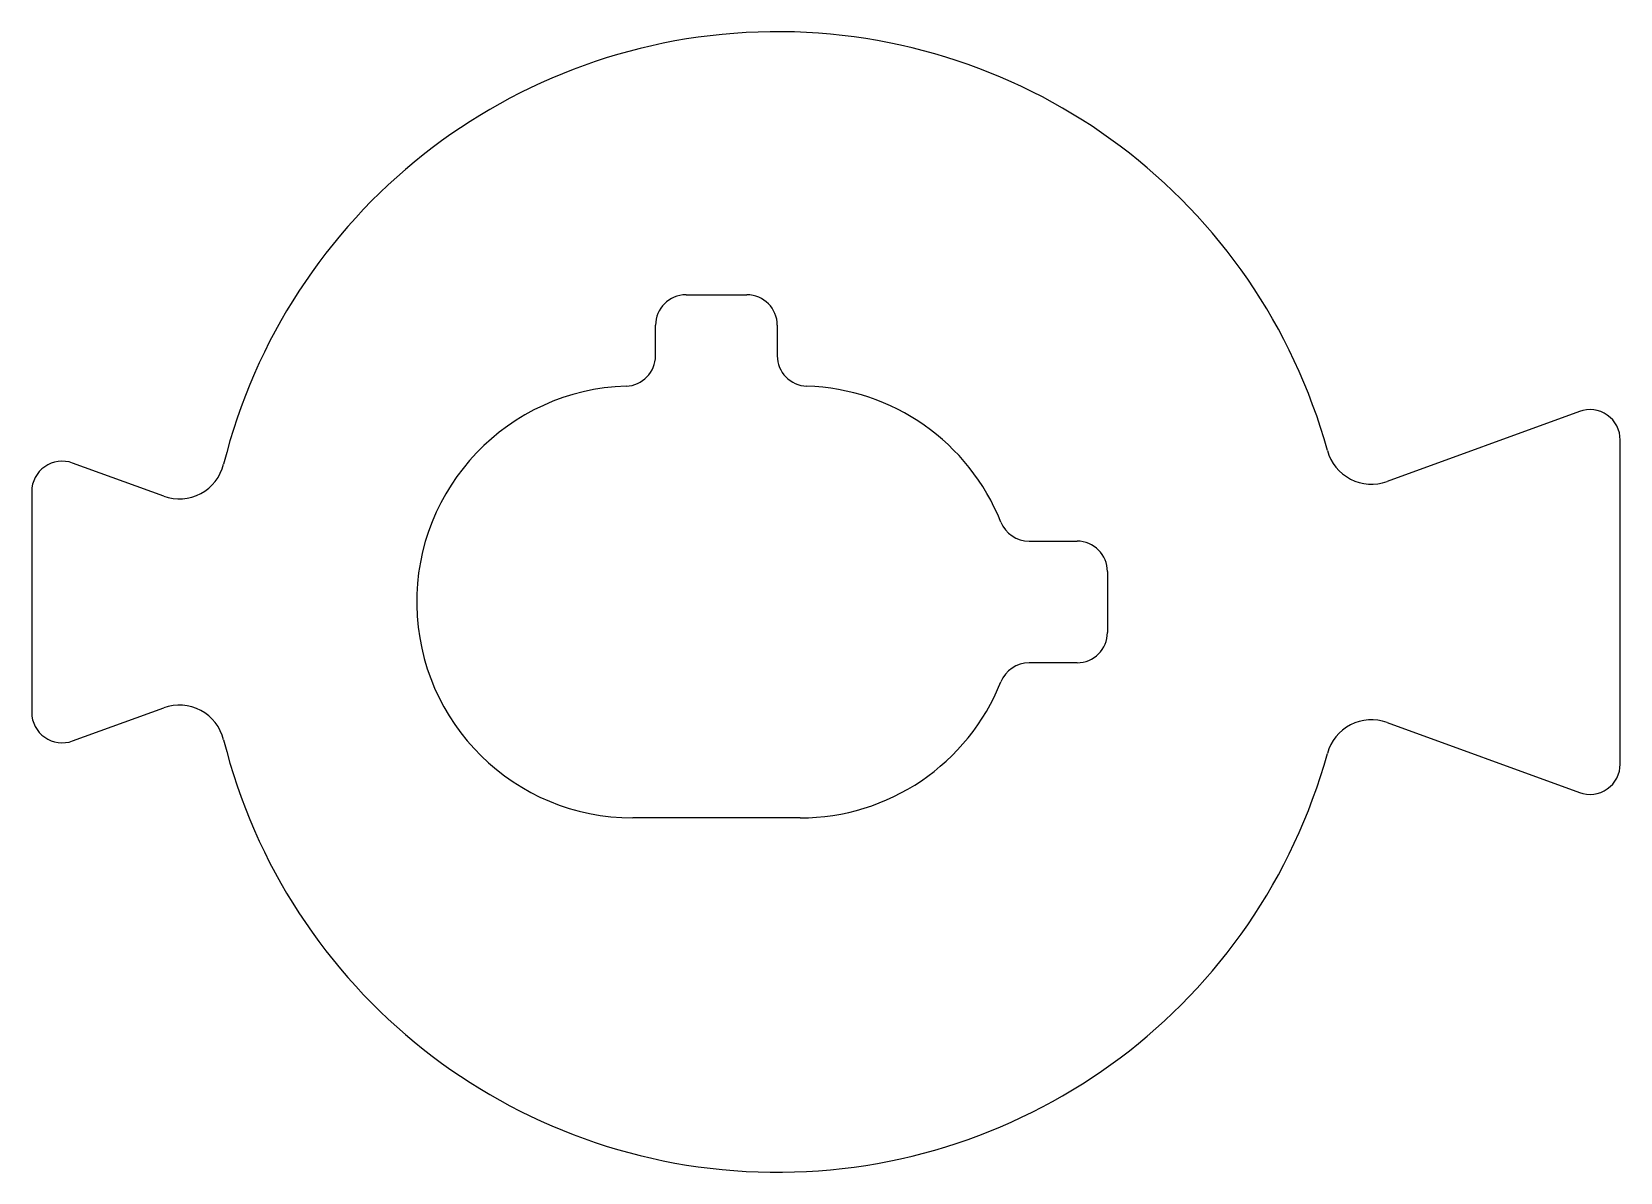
# Model space of a CAD drawing. Extents: x 3.1 to 55.3, y 1.7 to 39.2.
import ezdxf

# ---------------------------------------------------------------- set-up
doc = ezdxf.new("R2010")
doc.units = 0
doc.layers.get('0').update_dxf_attribs({"linetype": 'CONTINUOUS'})

msp = doc.modelspace()

# ---------------------------------------------------------------- linework, layer by layer
for p, q in [((24.587, 30.594), (26.587, 30.594)), ((23.587, 28.59), (23.587, 29.594)), ((27.587, 29.594), (27.587, 28.59)), ((53.945, 26.76), (47.624, 24.459)), ((55.287, 15.167), (55.287, 25.82)), ((7.423, 23.973), (4.429, 25.063)), ((3.087, 24.124), (3.087, 16.864)), ((35.861, 22.494), (37.437, 22.494)), ((38.437, 21.494), (38.437, 19.494)), ((37.437, 18.494), (35.861, 18.494)), ((4.429, 15.924), (7.423, 17.014)), ((47.624, 16.528), (53.945, 14.227)), ((28.337, 13.394), (22.837, 13.394))]:
    msp.add_line(p, q)
for centre, radius, start, end in [((27.587, 20.494), 18.75, 15.3929, 166.028), ((24.587, 29.594), 1, 90, 180), ((26.587, 29.594), 1, 0, 90), ((22.587, 28.59), 1, 271.7687, 0), ((28.587, 28.59), 1, 180, 268.2313), ((22.837, 20.494), 7.1, 91.7687, 270), ((28.337, 20.494), 7.1, 21.7385, 88.2313), ((54.287, 25.82), 1, 0, 110), ((4.087, 24.124), 1, 70, 180), ((47.111, 25.869), 1.5, 195.3929, 290), ((7.936, 25.383), 1.5, 250, 346.028), ((35.861, 23.494), 1, 201.7385, 270), ((37.437, 21.494), 1, 0, 90), ((37.437, 19.494), 1, 270, 0), ((35.861, 17.494), 1, 90, 158.2615), ((28.337, 20.494), 7.1, 270, 338.2615), ((4.087, 16.864), 1, 180, 290), ((7.936, 15.604), 1.5, 13.972, 110), ((47.111, 15.119), 1.5, 70, 164.6071), ((27.587, 20.494), 18.75, 193.972, 344.6071), ((54.287, 15.167), 1, 250, 0)]:
    msp.add_arc(centre, radius, start, end)

doc.saveas('drawing.dxf')
